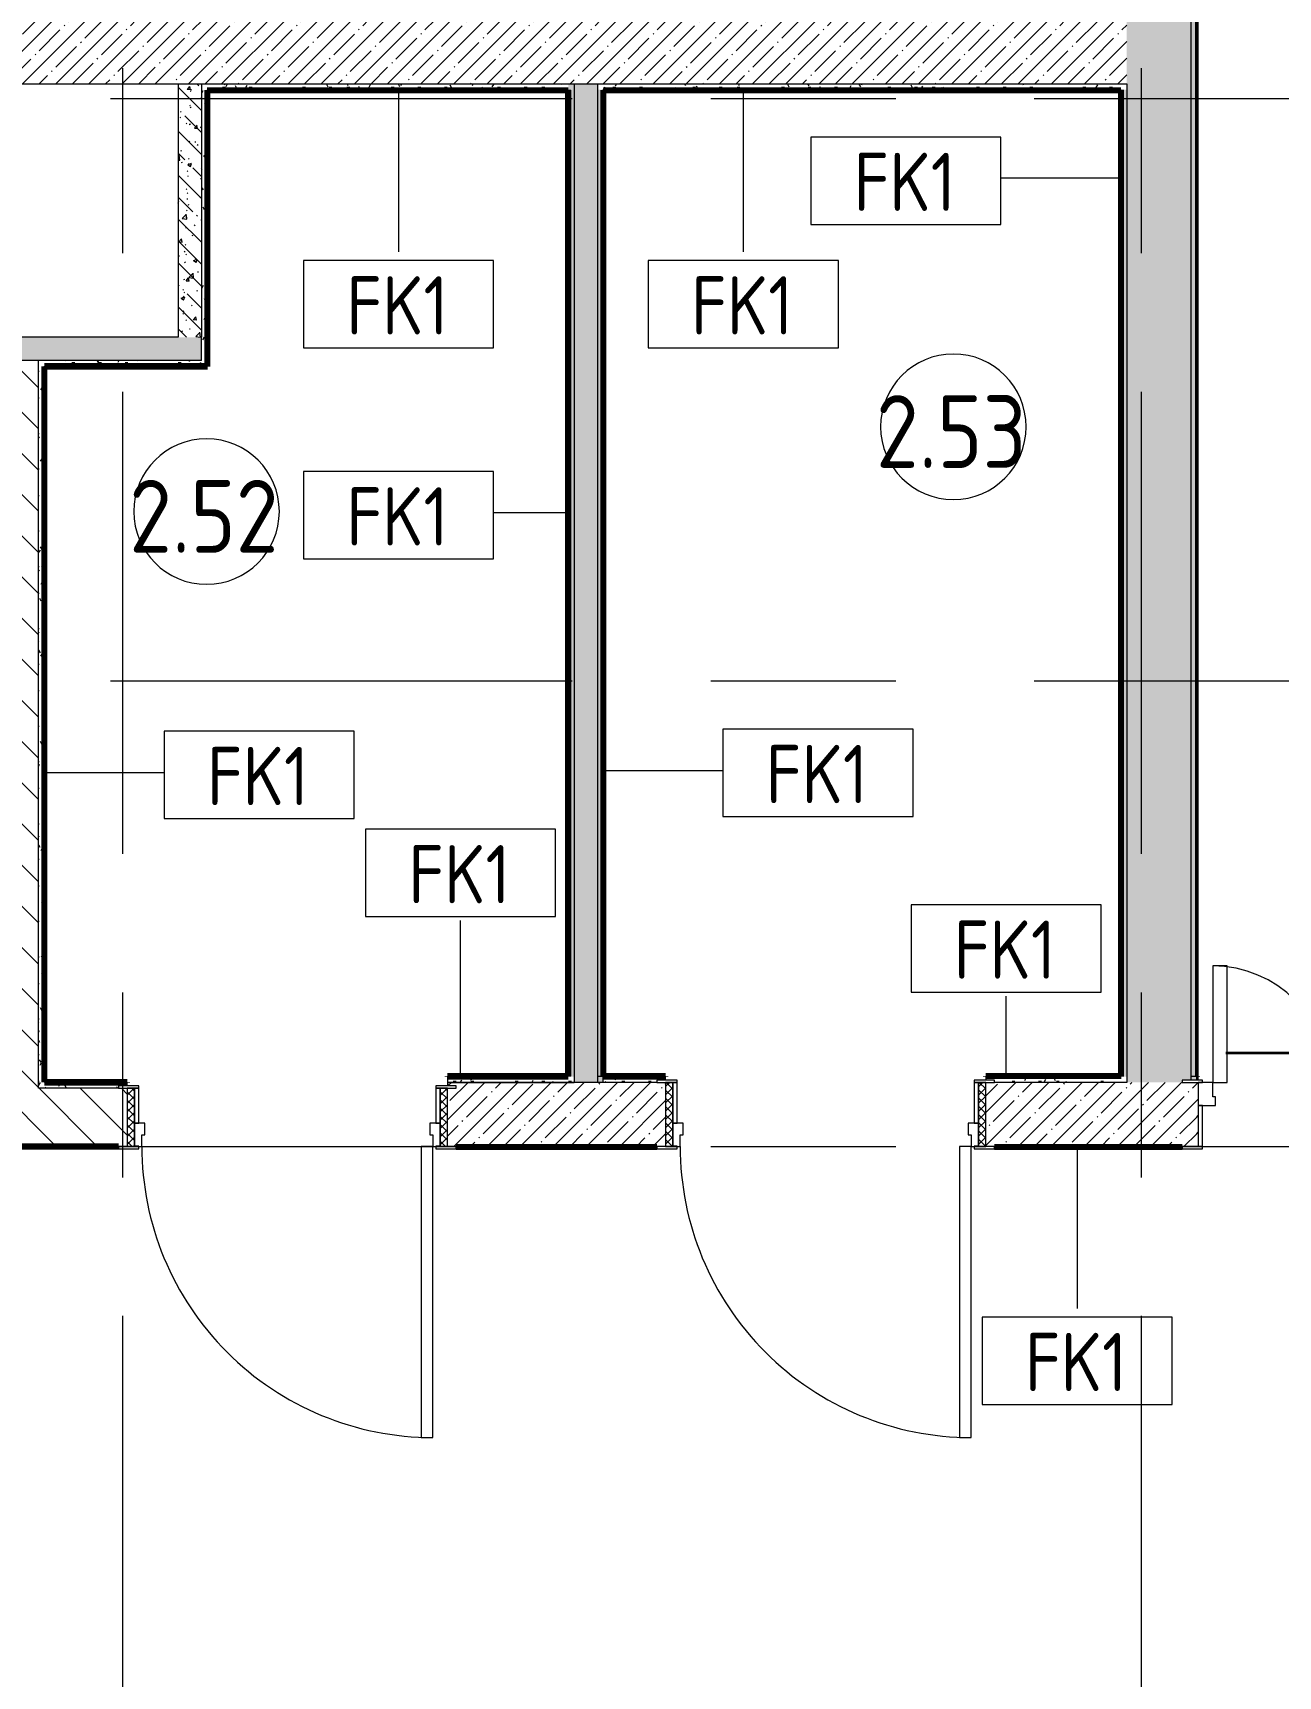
# Model space of a CAD drawing. Header units: millimetres. Extents: x 81731 to 272849, y -8553 to 29000.
# Drawn here: x 89051 to 93330, y 11580 to 17226 of the extents above; entities that cross this region are included whole.
import ezdxf

# ---------------------------------------------------------------- set-up
doc = ezdxf.new("R2010")
doc.units = ezdxf.units.MM
doc.linetypes.add('Осевая', pattern=[3175, 635, -476.25, 1587.5, -476.25])
for name, color, linetype, lineweight in [('A-AREA-IDEN', 7, 'Continuous', 9), ('A-DETL-1', 7, 'Continuous', 35), ('A-DOOR', 7, 'Continuous', 9), ('A-DOOR-1', 7, 'Continuous', 13), ('A-DOOR-FRAM', 7, 'Continuous', 13), ('A-DOOR-FRAM-1', 7, 'Continuous', 9), ('A-WALL', 7, 'Continuous', 9), ('A-WALL-IDEN', 7, 'Continuous', 9), ('I-WALL', 7, 'Continuous', 9), ('Оси-2', 7, 'Осевая', 9)]:
    doc.layers.add(name, color=color, linetype=linetype, lineweight=lineweight)
for name, color, linetype, lineweight, true_color in [('A-WALL-2', 7, 'Continuous', 9, 0xff80c0), ('I-WALL-10', 5, 'Continuous', 53, 0x0000ff), ('I-WALL-4', 7, 'Continuous', 9, 0xc0c0c0), ('I-WALL-6', 5, 'Continuous', 50, 0x0000ff), ('I-WALL-7', 7, 'Continuous', 80, 0xff80c0)]:
    doc.layers.add(name, color=color, linetype=linetype, lineweight=lineweight, true_color=true_color)
doc.styles.add('GOST Common', font='GOST_Common.ttf', dxfattribs={"width": 0.9, "height": 250})
doc.styles.add('GOST Common_1', font='GOST_Common.ttf', dxfattribs={"width": 0.9, "height": 200})
pattern_1 = [(45, (0, 0), (-57.024626, 57.024626), []), (45, (57.025, 0), (-57.024626, 57.024626), [100.806, -20.161, 3.353, -16.808])]
pattern_2 = [(135, (0, 0), (-70.71068, -70.71068), [])]
pattern_3 = [(135, (0, 0), (-75.43415, -75.43415), [106.68, -17.78, 3.556, -17.78]), (135, (0, 75.39), (-75.43415, -75.43415), []), (50, (0, 0), (127.52922, -11.15758), [13.335, -146.685]), (355, (0, 0), (-24.66966, 133.74002), [10.668, -117.348]), (100.451, (10.63, -0.93), (102.85973, 122.58178), [11.333, -124.663]), (46.184, (0, 35.56), (189.75516, -29.43036), [20.002, -220.027]), (96.636, (15.81, 33.1), (166.1822, 173.1996), [17, -186.995]), (351.184, (0, 35.56), (166.18393, 173.19757), [16.002, -176.022]), (21, (17.78, 26.67), (106.13027, -71.58603), [13.335, -146.685]), (326, (17.78, 26.67), (43.26188, 128.93175), [10.668, -117.348]), (71.451, (26.62, 20.7), (149.39198, 57.34505), [11.333, -124.663]), (37.5, (0, 0), (2.162228, 59.188357), [3.353, -112.573, 3.353, -115.773, -117.793]), (37.5, (0, 0), (2.162228, 59.188357), [-235.052, 3.353, -114.44]), (7.5, (0, 0), (46.773857, 70.126152), [3.353, -64.567, 3.353, -109.906, -44.894]), (7.5, (0, 0), (46.773857, 70.126152), [-181.178, 3.353, -41.542]), (327.5, (-39.65, 0), (94.913671, -4.010093), [3.353, -41.097, 3.353, -135.331, -184.023]), (327.5, (-39.65, 0), (94.913671, -4.010093), [-183.134, 3.353, -180.67]), (317.5, (-57.43, 0), (103.69057, 17.79882), [3.353, -54.432, 3.353, -88.748, -130.683]), (317.5, (-57.43, 0), (103.69057, 17.79882), [-149.885, 3.353, -127.33])]
pattern_4 = [(0, (0, 0), (121.92, 30.48), [10.058, -81.382, 10.058, -81.382, -487.68]), (0, (0, 0), (121.92, 30.48), [-182.88, 10.058, -172.822, 10.058, -81.382, -213.36]), (0, (0, 0), (121.92, 30.48), [-457.2, 10.058, -50.902, 10.058, -142.342]), (120, (45.72, 15.24), (-87.356454, 90.345817), [10.058, -81.382, 10.058, -81.382, -487.68]), (120, (45.72, 15.24), (-87.356454, 90.345817), [-182.88, 10.058, -172.822, 10.058, -81.382, -213.36]), (120, (45.72, 15.24), (-87.356454, 90.345817), [-457.2, 10.058, -50.902, 10.058, -142.342]), (240, (60.96, 76.2), (-34.563546, -120.825817), [10.058, -81.382, 10.058, -81.382, -487.68]), (240, (60.96, 76.2), (-34.563546, -120.825817), [-182.88, 10.058, -172.822, 10.058, -81.382, -213.36]), (240, (60.96, 76.2), (-34.563546, -120.825817), [-457.2, 10.058, -50.902, 10.058, -142.342])]

# ---------------------------------------------------------------- blocks, each defined once
blk = doc.blocks.new('110_Дверь_СКБ_2Ст - Д-1_л_Лестничная клетка EIS60 2-32142534-План отделки стен 2 этажа в осях 23-33')
at = {"layer": 'A-DOOR'}
for centre, radius, start, end in [((662.5, 110), 900, 90, 180), ((-637.5, 110), 400, 360, 90)]:
    blk.add_arc(centre, radius, start, end, dxfattribs=at)
at = {"layer": 'A-DOOR-1'}
for p, q in [((662.5, 1010), (612.5, 1010)), ((612.5, 1010), (612.5, 110)), ((662.5, 110), (662.5, 1010)), ((-637.5, 510), (-637.5, 110)), ((-587.5, 510), (-637.5, 510)), ((-587.5, 110), (-587.5, 510)), ((-637.5, 110), (-587.5, 110)), ((612.5, 110), (662.5, 110))]:
    blk.add_line(p, q, dxfattribs=at)
at = {"layer": 'A-DOOR-FRAM'}
for p, q in [((-672.5, 118), (-742.5, 118)), ((-742.5, 118), (-742.5, 110)), ((-672.5, 110), (-672.5, 118)), ((767.5, 118), (697.5, 118)), ((697.5, 118), (697.5, 110)), ((767.5, 110), (767.5, 118)), ((-742.5, 110), (-672.5, 110)), ((-637.5, 110), (-687.5, 110)), ((-687.5, 110), (-687.5, 30)), ((-637.5, 60), (-637.5, 110)), ((-627.5, 60), (-637.5, 60)), ((-627.5, 30), (-627.5, 60)), ((662.5, 60), (652.5, 60)), ((652.5, 60), (652.5, 30)), ((662.5, 110), (662.5, 60)), ((712.5, 110), (662.5, 110)), ((697.5, 110), (767.5, 110)), ((712.5, 30), (712.5, 110)), ((-687.5, 30), (-627.5, 30)), ((-672.5, 30), (-687.5, 30)), ((-687.5, 30), (-687.5, -110)), ((-672.5, -110), (-672.5, 30)), ((652.5, 30), (712.5, 30)), ((712.5, 30), (697.5, 30)), ((697.5, 30), (697.5, -110)), ((712.5, -110), (712.5, 30)), ((-672.5, -110), (-742.5, -110)), ((-742.5, -110), (-742.5, -118)), ((-687.5, -110), (-672.5, -110)), ((-672.5, -118), (-672.5, -110)), ((697.5, -110), (712.5, -110)), ((767.5, -110), (697.5, -110)), ((697.5, -110), (697.5, -118)), ((767.5, -118), (767.5, -110)), ((-742.5, -118), (-672.5, -118)), ((697.5, -118), (767.5, -118))]:
    blk.add_line(p, q, dxfattribs=at)
blk = doc.blocks.new('110_Дверь_СКБ_1Ст_Внутренняя1 - Д-3 _п_ 1100x2100h_много всего-32102842-План отделки стен 2 этажа в осях 23-33')
at = {"layer": 'A-DOOR'}
h = blk.add_hatch(dxfattribs=at)
h.set_pattern_fill('FP_21', color=256, style=0, pattern_type=2)
h.set_pattern_definition([(135, (1751.41, 174.685), (-14.14214, -14.14214), []), (225, (1751.41, 174.685), (14.14214, -14.14214), [])])
h.paths.add_polyline_path([(562.5, 110), (537.5, 110), (537.5, -110), (562.5, -110)])
at = {"layer": 'A-DOOR-FRAM-1'}
h = blk.add_hatch(dxfattribs=at)
h.set_pattern_fill('FP_22', color=256, style=0, pattern_type=2)
h.set_pattern_definition([(45, (-371.384, 174.685), (-14.1421, 14.1421), []), (135, (-371.384, 174.685), (-14.1421, -14.1421), [])])
h.paths.add_polyline_path([(-512.5, 110), (-537.5, 110), (-537.5, -110), (-512.5, -110)])
at = {"layer": 'A-DOOR'}
blk.add_arc((-487.5, 110), 1000, 360, 90, dxfattribs=at)
at = {"layer": 'A-DOOR-1'}
for p, q in [((-487.5, 1110), (-487.5, 110)), ((-447.5, 1110), (-487.5, 1110)), ((-447.5, 110), (-447.5, 1110)), ((-487.5, 110), (-447.5, 110))]:
    blk.add_line(p, q, dxfattribs=at)
at = {"layer": 'A-DOOR-FRAM'}
for p, q in [((-497.5, 118), (-567.5, 118)), ((-567.5, 118), (-567.5, 110)), ((-497.5, 110), (-497.5, 118)), ((592.5, 118), (522.5, 118)), ((522.5, 118), (522.5, 110)), ((592.5, 110), (592.5, 118)), ((-567.5, 110), (-497.5, 110)), ((-512.5, 110), (-537.5, 110)), ((-537.5, 110), (-537.5, -110)), ((-487.5, 110), (-512.5, 110)), ((-512.5, 110), (-512.5, 30)), ((-512.5, -110), (-512.5, 110)), ((-497.5, 110), (-512.5, 110)), ((-512.5, 110), (-512.5, 109)), ((-512.5, 109), (-497.5, 109)), ((-497.5, 109), (-497.5, 110)), ((-487.5, 70), (-487.5, 110)), ((-477.5, 70), (-487.5, 70)), ((-477.5, 30), (-477.5, 70)), ((512.5, 70), (502.5, 70)), ((502.5, 70), (502.5, 30)), ((512.5, 110), (512.5, 70)), ((537.5, 110), (512.5, 110)), ((537.5, 110), (522.5, 110)), ((522.5, 110), (522.5, 109)), ((522.5, 110), (592.5, 110)), ((522.5, 109), (537.5, 109)), ((537.5, 30), (537.5, 110)), ((562.5, 110), (537.5, 110)), ((537.5, 110), (537.5, -110)), ((537.5, 109), (537.5, 110)), ((562.5, -110), (562.5, 110)), ((-512.5, 30), (-477.5, 30)), ((-497.5, 30), (-512.5, 30)), ((-512.5, 30), (-512.5, -110)), ((-497.5, -110), (-497.5, 30)), ((502.5, 30), (537.5, 30)), ((537.5, 30), (522.5, 30)), ((522.5, 30), (522.5, -110)), ((537.5, -110), (537.5, 30)), ((-497.5, -110), (-567.5, -110)), ((-567.5, -110), (-567.5, -118)), ((-537.5, -110), (-512.5, -110)), ((-512.5, -110), (-497.5, -110)), ((-497.5, -118), (-497.5, -110)), ((522.5, -110), (537.5, -110)), ((592.5, -110), (522.5, -110)), ((522.5, -110), (522.5, -118)), ((537.5, -110), (562.5, -110)), ((592.5, -118), (592.5, -110)), ((-567.5, -118), (-497.5, -118)), ((522.5, -118), (592.5, -118))]:
    blk.add_line(p, q, dxfattribs=at)
blk = doc.blocks.new('110_Дверь_СКБ_1Ст_Внутренняя1 - Д-3 _п_ 1100x2100h_много всего-32102838-План отделки стен 2 этажа в осях 23-33')
at = {"layer": 'A-DOOR'}
h = blk.add_hatch(dxfattribs=at)
h.set_pattern_fill('FP_23', color=256, style=0, pattern_type=2)
h.set_pattern_definition([(135, (1751.41, 164.685), (-14.14214, -14.14214), []), (225, (1751.41, 164.685), (14.14214, -14.14214), [])])
h.paths.add_polyline_path([(562.5, 100), (537.5, 100), (537.5, -100), (562.5, -100)])
at = {"layer": 'A-DOOR-FRAM-1'}
h = blk.add_hatch(dxfattribs=at)
h.set_pattern_fill('FP_24', color=256, style=0, pattern_type=2)
h.set_pattern_definition([(45, (-371.384, 164.685), (-14.1421, 14.1421), []), (135, (-371.384, 164.685), (-14.1421, -14.1421), [])])
h.paths.add_polyline_path([(-512.5, 100), (-537.5, 100), (-537.5, -100), (-512.5, -100)])
at = {"layer": 'A-DOOR'}
blk.add_arc((-487.5, 100), 1000, 360, 90, dxfattribs=at)
at = {"layer": 'A-DOOR-1'}
for p, q in [((-487.5, 1100), (-487.5, 100)), ((-447.5, 1100), (-487.5, 1100)), ((-447.5, 100), (-447.5, 1100)), ((-487.5, 100), (-447.5, 100))]:
    blk.add_line(p, q, dxfattribs=at)
at = {"layer": 'A-DOOR-FRAM'}
for p, q in [((-497.5, 108), (-567.5, 108)), ((-567.5, 108), (-567.5, 100)), ((-567.5, 100), (-497.5, 100)), ((-512.5, 100), (-537.5, 100)), ((-537.5, 100), (-537.5, -100)), ((-487.5, 100), (-512.5, 100)), ((-512.5, 100), (-512.5, 20)), ((-512.5, -100), (-512.5, 100)), ((-497.5, 100), (-512.5, 100)), ((-512.5, 100), (-512.5, 99)), ((-512.5, 99), (-497.5, 99)), ((-497.5, 100), (-497.5, 108)), ((-497.5, 99), (-497.5, 100)), ((-487.5, 60), (-487.5, 100)), ((-477.5, 60), (-487.5, 60)), ((-477.5, 20), (-477.5, 60)), ((512.5, 60), (502.5, 60)), ((502.5, 60), (502.5, 20)), ((512.5, 100), (512.5, 60)), ((537.5, 100), (512.5, 100)), ((592.5, 108), (522.5, 108)), ((522.5, 108), (522.5, 100)), ((537.5, 100), (522.5, 100)), ((522.5, 100), (522.5, 99)), ((522.5, 100), (592.5, 100)), ((522.5, 99), (537.5, 99)), ((537.5, 20), (537.5, 100)), ((562.5, 100), (537.5, 100)), ((537.5, 100), (537.5, -100)), ((537.5, 99), (537.5, 100)), ((562.5, -100), (562.5, 100)), ((592.5, 100), (592.5, 108)), ((-512.5, 20), (-477.5, 20)), ((-497.5, 20), (-512.5, 20)), ((-512.5, 20), (-512.5, -100)), ((-497.5, -100), (-497.5, 20)), ((502.5, 20), (537.5, 20)), ((537.5, 20), (522.5, 20)), ((522.5, 20), (522.5, -100)), ((537.5, -100), (537.5, 20)), ((-497.5, -100), (-567.5, -100)), ((-567.5, -100), (-567.5, -108)), ((-567.5, -108), (-497.5, -108)), ((-537.5, -100), (-512.5, -100)), ((-512.5, -100), (-497.5, -100)), ((-497.5, -108), (-497.5, -100)), ((522.5, -100), (537.5, -100)), ((592.5, -100), (522.5, -100)), ((522.5, -100), (522.5, -108)), ((522.5, -108), (592.5, -108)), ((537.5, -100), (562.5, -100)), ((592.5, -108), (592.5, -100))]:
    blk.add_line(p, q, dxfattribs=at)
blk = doc.blocks.new('Марка_Помещения - Номер-25198446-План отделки стен 2 этажа в осях 23-33')
at = {"layer": 'A-AREA-IDEN'}
for start, end in [(360, 180), (180, 360)]:
    blk.add_arc((0, 0), 2.5, start, end, dxfattribs=at)
blk = doc.blocks.new('М_стена_0001 - Типоразмер_без рамки-25382661-План отделки стен 2 этажа в осях 23-33')
at = {"layer": 'A-WALL-IDEN'}
for p, q in [((3.258, 1.523), (-3.273, 1.523)), ((-3.273, 1.523), (-3.273, -1.477)), ((3.258, -1.477), (3.258, 1.523)), ((-3.273, -1.477), (3.258, -1.477))]:
    blk.add_line(p, q, dxfattribs=at)

msp = doc.modelspace()

# ---------------------------------------------------------------- hatches: boundary and pattern name
at = {"layer": 'I-WALL'}
h = msp.add_hatch(dxfattribs=at)
h.set_pattern_fill('FP_2', color=256, style=0, pattern_type=2)
h.set_pattern_definition(pattern_1)
h.paths.add_polyline_path([(93000, 13620), (93000, 13628), (93030, 13628), (93030, 21550), (92810, 21550), (92810, 13620)])
h = msp.add_hatch(dxfattribs=at)
h.set_pattern_fill('FP_39', color=256, style=0, pattern_type=2)
h.set_pattern_definition(pattern_4)
h.paths.add_polyline_path([(93042, 13628), (93050, 13628), (93050, 21150), (93030, 21150), (93030, 13628)])
h = msp.add_hatch(dxfattribs=at)
h.set_pattern_fill('FP_2', color=256, style=0, pattern_type=2)
h.set_pattern_definition(pattern_1)
h.paths.add_polyline_path([(90990.7, 17050), (92810, 17050), (92810, 17270), (88766.2, 17270), (88766.2, 17160), (86766.6, 17160), (86766.6, 17270), (86490, 17270), (86490, 17050), (90910.7, 17050)])
h = msp.add_hatch(dxfattribs=at)
h.set_pattern_fill('FP_19', color=256, style=0, pattern_type=2)
h.set_pattern_definition(pattern_3)
h.paths.add_polyline_path([(89550, 16180), (89630, 16180), (89630, 17050), (89550, 17050), (89550, 16567.8)])
h = msp.add_hatch(dxfattribs=at)
h.set_pattern_fill('FP_39', color=256, style=0, pattern_type=2)
h.set_pattern_definition(pattern_4)
h.paths.add_polyline_path([(89630, 17030), (90890.7, 17030), (90890.7, 17050), (89630, 17050)])
h = msp.add_hatch(dxfattribs=at)
h.set_pattern_fill('FP_39', color=256, style=0, pattern_type=2)
h.set_pattern_definition(pattern_4)
h.paths.add_polyline_path([(90910.7, 13640), (90910.7, 17050), (90890.7, 17050), (90890.7, 13640)])
h = msp.add_hatch(dxfattribs=at)
h.set_pattern_fill('FP_19', color=256, style=0, pattern_type=2)
h.set_pattern_definition(pattern_3)
h.paths.add_polyline_path([(90910.7, 13620), (90990.7, 13620), (90990.7, 17050), (90910.7, 17050), (90910.7, 13640)])
h = msp.add_hatch(dxfattribs=at)
h.set_pattern_fill('FP_39', color=256, style=0, pattern_type=2)
h.set_pattern_definition(pattern_4)
h.paths.add_polyline_path([(92790, 17030), (92810, 17030), (92810, 17050), (90990.7, 17050), (90990.7, 17030), (92789, 17030)])
h = msp.add_hatch(dxfattribs=at)
h.set_pattern_fill('FP_39', color=256, style=0, pattern_type=2)
h.set_pattern_definition(pattern_4)
h.paths.add_polyline_path([(89630, 16080), (89650, 16080), (89650, 17030), (89630, 17030), (89630, 16100)])
h = msp.add_hatch(dxfattribs=at)
h.set_pattern_fill('FP_39', color=256, style=0, pattern_type=2)
h.set_pattern_definition(pattern_4)
h.paths.add_polyline_path([(91010.7, 13620), (91010.7, 17030), (90990.7, 17030), (90990.7, 13620)])
h = msp.add_hatch(dxfattribs=at)
h.set_pattern_fill('FP_39', color=256, style=0, pattern_type=2)
h.set_pattern_definition(pattern_4)
h.paths.add_polyline_path([(92810, 13640), (92810, 17030), (92790, 17030), (92790, 13640)])
h = msp.add_hatch(dxfattribs=at)
h.set_pattern_fill('FP_19', color=256, style=0, pattern_type=2)
h.set_pattern_definition(pattern_3)
h.paths.add_polyline_path([(86490, 16100), (89630, 16100), (89630, 16180), (86490, 16180)])
h = msp.add_hatch(dxfattribs=at)
h.set_pattern_fill('FP_4', color=256, style=0, pattern_type=2)
h.set_pattern_definition(pattern_2)
h.paths.add_polyline_path([(89070, 13600), (89070, 16100), (88870, 16100), (88870, 13600)])
h = msp.add_hatch(dxfattribs=at)
h.set_pattern_fill('FP_39', color=256, style=0, pattern_type=2)
h.set_pattern_definition(pattern_4)
h.paths.add_polyline_path([(89090, 13600), (89090, 16100), (89070, 16100), (89070, 13600)])
h = msp.add_hatch(dxfattribs=at)
h.set_pattern_fill('FP_39', color=256, style=0, pattern_type=2)
h.set_pattern_definition(pattern_4)
h.paths.add_polyline_path([(89630, 16080), (89630, 16100), (89090, 16100), (89090, 16080)])
h = msp.add_hatch(dxfattribs=at)
h.set_pattern_fill('FP_39', color=256, style=0, pattern_type=2)
h.set_pattern_definition(pattern_4)
h.paths.add_polyline_path([(89090, 13600), (89345, 13600), (89345, 13608), (89375, 13608), (89375, 13620), (89090, 13620)])
h = msp.add_hatch(dxfattribs=at)
h.set_pattern_fill('FP_39', color=256, style=0, pattern_type=2)
h.set_pattern_definition(pattern_4)
h.paths.add_polyline_path([(90910.7, 13620), (90910.7, 13640), (90475, 13640), (90475, 13620)])
h = msp.add_hatch(dxfattribs=at)
h.set_pattern_fill('FP_2', color=256, style=0, pattern_type=2)
h.set_pattern_definition(pattern_1)
h.paths.add_polyline_path([(90505, 13400), (91225, 13400), (91225, 13620), (90475, 13620), (90475, 13608), (90505, 13608), (90505, 13600), (90475, 13600), (90475, 13400)])
h.paths.add_polyline_path([(92334.5, 13400), (93050, 13400), (93050, 13620), (92325, 13620), (92325, 13400)])
h = msp.add_hatch(dxfattribs=at)
h.set_pattern_fill('FP_39', color=256, style=0, pattern_type=2)
h.set_pattern_definition(pattern_4)
h.paths.add_polyline_path([(90990.7, 13620), (91195, 13620), (91195, 13628), (91225, 13628), (91225, 13640), (90990.7, 13640)])
h.paths.add_polyline_path([(92790, 13620), (92810, 13620), (92810, 13640), (92325, 13640), (92325, 13628), (92355, 13628), (92355, 13620), (92476, 13620)])
h = msp.add_hatch(dxfattribs=at)
h.set_pattern_fill('FP_39', color=256, style=0, pattern_type=2)
h.set_pattern_definition(pattern_4)
h.paths.add_polyline_path([(94560, 13620), (94559, 13640), (94455, 13640), (94455, 13628), (94510, 13628), (94510, 13620)])
h.paths.add_polyline_path([(93055, 13628), (93055, 13640), (93030, 13640), (93030, 13628), (93053.4, 13628)])
h = msp.add_hatch(dxfattribs=at)
h.set_pattern_fill('FP_2', color=256, style=0, pattern_type=2)
h.set_pattern_definition(pattern_1)
h.paths.add_polyline_path([(94510, 13400), (94800, 13400), (94800, 13620), (94455, 13620), (94455, 13400)])
h.paths.add_polyline_path([(93055, 13400), (93055, 13620), (93050, 13620), (93050, 13400)])
h = msp.add_hatch(dxfattribs=at)
h.set_pattern_fill('FP_4', color=256, style=0, pattern_type=2)
h.set_pattern_definition(pattern_2)
h.paths.add_polyline_path([(88200, 13400), (89375, 13400), (89375, 13600), (88200, 13600), (88200, 13480)])

# ---------------------------------------------------------------- linework, layer by layer
at = {"layer": 'A-DETL-1'}
msp.add_line((93150, 13721.4), (94455, 13721.4), dxfattribs=at)
at = {"layer": 'A-WALL'}
for p, q in [((93030, 21150), (93030, 13628)), ((89550, 17050), (92810, 17050)), ((89630, 17050), (89630, 16180)), ((90910.7, 17050), (90910.7, 13620)), ((90990.7, 17050), (90990.7, 13620)), ((92810, 17050), (92810, 13620)), ((90889.7, 17030), (90890.7, 17030)), ((91010.7, 17029), (91010.7, 17030)), ((92789, 17030), (92790, 17030)), ((89630, 16100), (86490, 16100)), ((89090, 16079), (89090, 16080)), ((91195, 13620), (90475, 13620)), ((90475, 13620), (90910.7, 13620)), ((92789, 13640), (92325, 13640)), ((92810, 13620), (92355, 13620)), ((93055, 13640), (93051, 13640)), ((89345, 13600), (89070, 13600)), ((90505, 13400), (91195, 13400)), ((92355, 13400), (93000, 13400))]:
    msp.add_line(p, q, dxfattribs=at)
at = {"layer": 'A-WALL-2'}
for p, q in [((90889.7, 17030), (89650, 17030)), ((89650, 17030), (89650, 17029)), ((92789, 17030), (91010.7, 17030)), ((91010.7, 17029), (91010.7, 13640)), ((89090, 16079), (89090, 13620)), ((89090, 13620), (89091, 13620)), ((90889.7, 13640), (90890.7, 13640)), ((92789, 13640), (92790, 13640)), ((91195, 13400), (90505, 13400)), ((92810, 13400), (92355, 13400))]:
    msp.add_line(p, q, dxfattribs=at)
at = {"layer": 'A-WALL-IDEN'}
for p, q in [((90307.3, 17029.5), (90307.3, 16473.7)), ((91492, 17029.5), (91492, 16473.7)), ((92789.5, 16725.9), (92377, 16725.9)), ((90890.2, 15576.7), (90633.9, 15576.7)), ((89090.5, 14684.8), (89501.4, 14684.8)), ((91011.2, 14691.6), (91422.2, 14691.6)), ((90520.4, 13640.5), (90520.4, 14175.6)), ((92394.9, 13640.5), (92394.9, 13916.3)), ((92639.4, 13399.5), (92639.4, 12843.7))]:
    msp.add_line(p, q, dxfattribs=at)
at = {"layer": 'I-WALL-10'}
for p, q in [((93055, 13641), (93051, 13641)), ((93051, 13641), (93051, 13640)), ((93055, 13640), (93055, 13641))]:
    msp.add_line(p, q, dxfattribs=at)
at = {"layer": 'I-WALL-4'}
for p, q in [((93050, 13628), (93050, 21150)), ((88621.7, 17050), (89550, 17050)), ((89550, 17050), (89550, 16180)), ((89550, 16180), (88621.7, 16180)), ((89630, 16100), (89630, 16180)), ((89070, 13600), (89070, 16100)), ((89375, 13608), (89375, 13620)), ((90475, 13640), (90475, 13608)), ((91010.7, 13640), (90990.7, 13640)), ((91010.7, 13620), (91010.7, 13640)), ((91225, 13628), (91225, 13640)), ((92325, 13640), (92325, 13628)), ((93051, 13640), (93030, 13640)), ((93055, 13628), (93055, 13640)), ((88200, 13400), (89345, 13400))]:
    msp.add_line(p, q, dxfattribs=at)
at = {"layer": 'I-WALL-6'}
msp.add_line((93051, 21129), (93051, 13641), dxfattribs=at)
at = {"layer": 'I-WALL-7'}
for p, q in [((89650, 17029), (90889.7, 17029)), ((89650, 17029), (89650, 16080)), ((89651, 16079), (89651, 17029)), ((90889.7, 17029), (90889.7, 13641)), ((90890.7, 13640), (90890.7, 17030)), ((91011.7, 17029), (92789, 17029)), ((91011.7, 13640), (91011.7, 17029)), ((92789, 17029), (92789, 13640)), ((92790, 13640), (92790, 17030)), ((89650, 16080), (89090, 16080)), ((89091, 16079), (89651, 16079)), ((89091, 13621), (89091, 16079)), ((89375, 13621), (89091, 13621)), ((89091, 13620), (89375, 13620)), ((89375, 13620), (89375, 13621)), ((90889.7, 13641), (90475, 13641)), ((90475, 13641), (90475, 13640)), ((90475, 13640), (90889.7, 13640)), ((91225, 13641), (91010.7, 13641)), ((91010.7, 13640), (91225, 13640)), ((91225, 13640), (91225, 13641)), ((92790, 13641), (92325, 13641)), ((92325, 13641), (92325, 13640)), ((89345, 13400), (88200, 13400)), ((89345, 13399), (88200, 13399)), ((90505, 13399), (91195, 13399)), ((92355, 13399), (93000, 13399))]:
    msp.add_line(p, q, dxfattribs=at)
at = {"layer": 'Оси-2'}
for p, q in [((89360, 593.7), (89360, 19415.1)), ((92860, 593.7), (92860, 19415.1)), ((85030.7, 17000), (122760, 17000)), ((85030.7, 15000), (122160, 15000)), ((85030.7, 13400), (119719, 13400))]:
    msp.add_line(p, q, dxfattribs=at)

# ---------------------------------------------------------------- block references
at = {"layer": 'A-AREA-IDEN', "xscale": 99.99999999999993, "yscale": 99.99999999999993, "zscale": 99.99999999999993}
for p in [(92213.9, 15872.2), (89647.6, 15581.1)]:
    msp.add_blockref('Марка_Помещения - Номер-25198446-План отделки стен 2 этажа в осях 23-33', p, dxfattribs=at)
at = {"layer": 'A-DOOR'}
msp.add_blockref('110_Дверь_СКБ_2Ст - Д-1_л_Лестничная клетка EIS60 2-32142534-План отделки стен 2 этажа в осях 23-33', (93742.5, 13510), dxfattribs=at)
at = {"layer": 'A-DOOR', "rotation": 180}
for name, p in [('110_Дверь_СКБ_1Ст_Внутренняя1 - Д-3 _п_ 1100x2100h_много всего-32102838-План отделки стен 2 этажа в осях 23-33', (89937.5, 13500)), ('110_Дверь_СКБ_1Ст_Внутренняя1 - Д-3 _п_ 1100x2100h_много всего-32102842-План отделки стен 2 этажа в осях 23-33', (91787.5, 13510))]:
    msp.add_blockref(name, p, dxfattribs=at)
at = {"layer": 'A-WALL-IDEN', "xscale": 99.99999999999993, "yscale": 99.99999999999993, "zscale": 99.99999999999993}
for p in [(92051.2, 16715.4), (90308.1, 16291.2), (91492.8, 16291.2), (90308.1, 15566.3), (89828.8, 14674.3), (91749.5, 14681.1), (90521.2, 14337.1), (92395.7, 14077.8), (92640.2, 12661.2)]:
    msp.add_blockref('М_стена_0001 - Типоразмер_без рамки-25382661-План отделки стен 2 этажа в осях 23-33', p, dxfattribs=at)

# ---------------------------------------------------------------- texts
at = {"layer": 'A-AREA-IDEN', "char_height": 250, "width": 663.797, "attachment_point": 1, "style": 'GOST Common'}
for s, insert in [('2.53', (91948.2, 15980.8)), ('2.52', (89381.9, 15689.7))]:
    msp.add_mtext(s, dxfattribs=dict(at, insert=insert))
at = {"layer": 'A-WALL-IDEN', "char_height": 200, "width": 447.342, "attachment_point": 1, "style": 'GOST Common_1'}
for insert in [(91871, 16813.5), (90127.9, 16389.2), (91312.6, 16389.2), (90127.9, 15664.3), (89648.5, 14772.3), (91569.3, 14779.1), (90340.9, 14435.1), (92215.4, 14175.9), (92459.9, 12759.2)]:
    msp.add_mtext('FK1', dxfattribs=dict(at, insert=insert))

doc.saveas('drawing.dxf')
